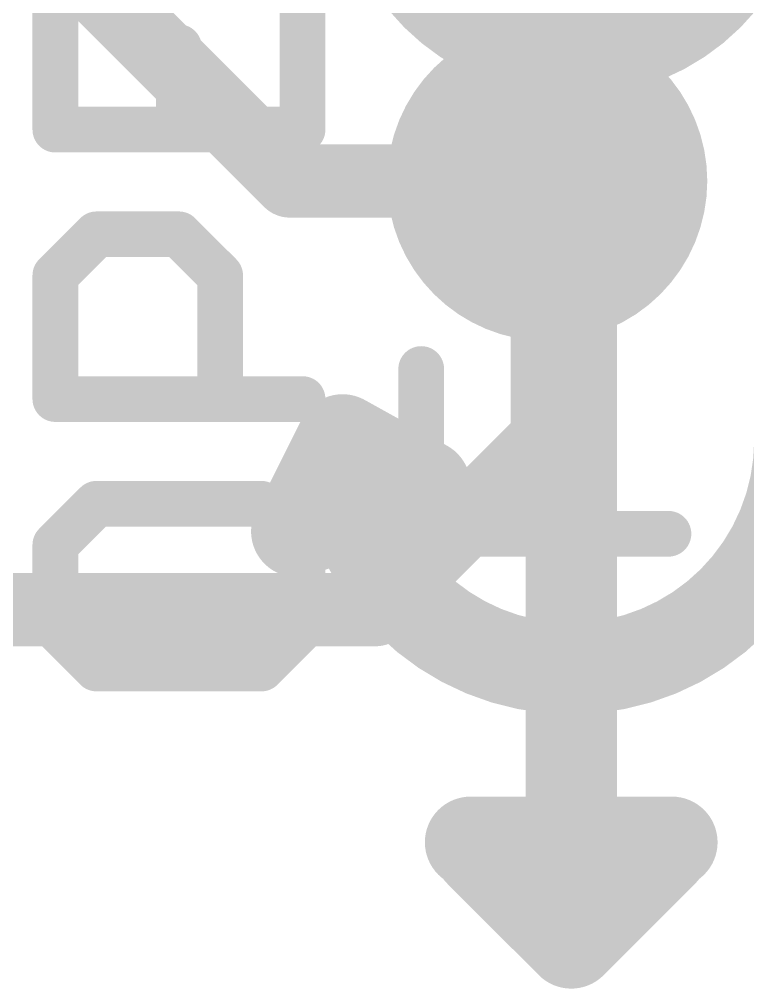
# Model space of a CAD drawing. Extents: x -0.1 to 23, y -0.1 to 23.
# Drawn here: x 19.092 to 21.115, y 9.107 to 11.8 of the extents above; entities that cross this region are included whole.
import ezdxf

# ---------------------------------------------------------------- set-up
doc = ezdxf.new("R2010")
doc.units = 0
for name, color, linetype in [('1', 12, 'CONTINUOUS'), ('16', 132, 'CONTINUOUS'), ('18', 110, 'CONTINUOUS'), ('21', 253, 'CONTINUOUS'), ('22', 40, 'CONTINUOUS')]:
    doc.layers.add(name, color=color, linetype=linetype)

# ---------------------------------------------------------------- blocks, each defined once
blk = doc.blocks.new('ROUNDV')
at = {"const_width": 0.5}
blk.add_lwpolyline([(0, -0.25, 1), (0, 0.25, 1), (0, -0.25)], format="xyb", dxfattribs=at)

msp = doc.modelspace()

# ---------------------------------------------------------------- linework, layer by layer
at = {"layer": '1', "const_width": 0.2032}
for points in [[(19.05, 12.1444), (19.8438, 11.3506)], [(20.5581, 11.3506), (19.8438, 11.3506)]]:
    msp.add_lwpolyline(points, dxfattribs=at)
at = {"layer": '1', "const_width": 0.1016}
for points in [[(19.8438, 11.4014, 1), (19.8438, 11.2998)], [(20.5581, 11.2998, 1), (20.5581, 11.4014)], [(19.8078, 11.3147, 1), (19.8797, 11.3865)]]:
    msp.add_lwpolyline(points, format="xyb", dxfattribs=at)
at = {"layer": '16', "const_width": 0.2032}
for points in [[(20.5581, 11.3506), (20.5581, 10.6363)], [(20.5581, 10.6363), (20.0819, 10.16)], [(20.0819, 10.16), (17.018, 10.16)]]:
    msp.add_lwpolyline(points, dxfattribs=at)
at = {"layer": '16', "const_width": 0.1016}
for points in [[(20.6089, 11.3506, 1), (20.5073, 11.3506)], [(20.594, 10.6003, 1), (20.5222, 10.6722)], [(20.5073, 10.6363, 1), (20.6089, 10.6363)], [(20.0819, 10.1092, 1), (20.0819, 10.2108)], [(20.046, 10.1959, 1), (20.1178, 10.1241)]]:
    msp.add_lwpolyline(points, format="xyb", dxfattribs=at)
at = {"layer": '21', "const_width": 0.127}
for points in [[(19.1923, 11.9511), (19.1923, 11.4935)], [(19.8787, 11.4935), (19.8787, 11.9511)], [(19.5355, 11.4935), (19.5355, 11.7223)], [(20.3227, 11.5769), (20.2083, 11.4625)], [(20.7803, 11.5769), (20.3227, 11.5769)], [(20.8947, 11.4625), (20.7803, 11.5769)], [(19.1923, 11.4935), (19.8787, 11.4935)], [(20.2083, 11.4625), (20.2083, 11.2337)], [(20.8947, 11.2337), (20.8947, 11.4625)], [(20.2083, 11.2337), (20.3227, 11.1193)], [(20.7803, 11.1193), (20.8947, 11.2337)], [(19.1923, 11.0883), (19.3067, 11.2027)], [(19.3067, 11.2027), (19.5355, 11.2027)], [(19.5355, 11.2027), (19.6499, 11.0883)], [(20.3227, 11.1193), (20.7803, 11.1193)], [(19.1923, 10.7451), (19.1923, 11.0883)], [(19.6499, 11.0883), (19.6499, 10.7451)], [(20.2083, 10.3709), (20.2083, 10.8285)], [(19.8787, 10.7451), (19.1923, 10.7451)], [(20.5515, 10.3709), (20.5515, 10.5997)], [(19.3067, 10.4543), (19.1923, 10.3399)], [(19.7643, 10.4543), (19.3067, 10.4543)], [(19.8787, 10.3399), (19.7643, 10.4543)], [(20.8947, 10.3709), (20.2083, 10.3709)], [(19.1923, 10.3399), (19.1923, 10.1111)], [(19.8787, 10.1111), (19.8787, 10.3399)], [(19.1923, 10.1111), (19.3067, 9.9967)], [(19.7643, 9.9967), (19.8787, 10.1111)], [(19.3067, 9.9967), (19.7643, 9.9967)]]:
    msp.add_lwpolyline(points, dxfattribs=at)
at = {"layer": '21', "const_width": 0.0635}
for points in [[(19.5672, 11.7223, 1), (19.5037, 11.7223)], [(20.3227, 11.6086, 1), (20.3227, 11.5451)], [(20.3451, 11.5544, 1), (20.3002, 11.5993)], [(20.8027, 11.5993, 1), (20.7578, 11.5544)], [(20.7803, 11.5451, 1), (20.7803, 11.6086)], [(19.1923, 11.5253, 1), (19.1923, 11.4618)], [(19.8787, 11.4618, 1), (19.8787, 11.5253)], [(19.1605, 11.4935, 1), (19.224, 11.4935)], [(19.5037, 11.4935, 1), (19.5672, 11.4935)], [(19.8469, 11.4935, 1), (19.9104, 11.4935)], [(20.24, 11.4625, 1), (20.1765, 11.4625)], [(20.9264, 11.4625, 1), (20.8629, 11.4625)], [(20.1858, 11.4849, 1), (20.2307, 11.44)], [(20.8722, 11.44, 1), (20.9171, 11.4849)], [(20.2307, 11.2561, 1), (20.1858, 11.2112)], [(20.9171, 11.2112, 1), (20.8722, 11.2561)], [(19.3067, 11.2344, 1), (19.3067, 11.1709)], [(19.3291, 11.1802, 1), (19.2842, 11.2251)], [(19.5579, 11.2251, 1), (19.513, 11.1802)], [(19.5355, 11.1709, 1), (19.5355, 11.2344)], [(20.1765, 11.2337, 1), (20.24, 11.2337)], [(20.8629, 11.2337, 1), (20.9264, 11.2337)], [(20.3227, 11.151, 1), (20.3227, 11.0875)], [(20.3002, 11.0968, 1), (20.3451, 11.1417)], [(20.7578, 11.1417, 1), (20.8027, 11.0968)], [(20.7803, 11.0875, 1), (20.7803, 11.151)], [(19.224, 11.0883, 1), (19.1605, 11.0883)], [(19.6816, 11.0883, 1), (19.6181, 11.0883)], [(19.1698, 11.1107, 1), (19.2147, 11.0658)], [(19.6274, 11.0658, 1), (19.6723, 11.1107)], [(20.24, 10.8285, 1), (20.1765, 10.8285)], [(19.1923, 10.7768, 1), (19.1923, 10.7133)], [(19.8787, 10.7133, 1), (19.8787, 10.7768)], [(19.1605, 10.7451, 1), (19.224, 10.7451)], [(19.6181, 10.7451, 1), (19.6816, 10.7451)], [(20.5832, 10.5997, 1), (20.5197, 10.5997)], [(19.3067, 10.486, 1), (19.3067, 10.4225)], [(19.3291, 10.4318, 1), (19.2842, 10.4767)], [(19.7867, 10.4767, 1), (19.7418, 10.4318)], [(19.7643, 10.4225, 1), (19.7643, 10.486)], [(20.2083, 10.4026, 1), (20.2083, 10.3391)], [(20.8947, 10.3391, 1), (20.8947, 10.4026)], [(19.224, 10.3399, 1), (19.1605, 10.3399)], [(19.1698, 10.3623, 1), (19.2147, 10.3174)], [(19.9104, 10.3399, 1), (19.8469, 10.3399)], [(19.8562, 10.3174, 1), (19.9011, 10.3623)], [(20.1765, 10.3709, 1), (20.24, 10.3709)], [(20.5197, 10.3709, 1), (20.5832, 10.3709)], [(19.2147, 10.1335, 1), (19.1698, 10.0886)], [(19.9011, 10.0886, 1), (19.8562, 10.1335)], [(19.1605, 10.1111, 1), (19.224, 10.1111)], [(19.8469, 10.1111, 1), (19.9104, 10.1111)], [(19.3067, 10.0284, 1), (19.3067, 9.9649)], [(19.2842, 9.9742, 1), (19.3291, 10.0191)], [(19.7418, 10.0191, 1), (19.7867, 9.9742)], [(19.7643, 9.9649, 1), (19.7643, 10.0284)]]:
    msp.add_lwpolyline(points, format="xyb", dxfattribs=at)
at = {"layer": '22'}
for points, const_width in [([(21.4884, 11.5967, 0.4663), (21.082, 13.2096)], 0.254), ([(20.628, 11.711, 1), (20.628, 12.7778, 1), (20.628, 11.711)], 0.254), ([(20.2047, 11.9025, 1), (20.2765, 11.8306)], 0.1016), ([(20.9588, 11.8306, 1), (21.0306, 11.9025)], 0.1016), ([(20.6883, 11.0125, 1), (20.5613, 11.0125)], 0.127), ([(19.9898, 10.6315, 1), (21.2598, 10.6315)], 0.254), ([(20.0533, 10.6315, 1), (19.9263, 10.6315)], 0.127), ([(20.0206, 10.687, 1), (19.959, 10.576)], 0.127), ([(20.0466, 10.6031, 1), (19.933, 10.6599)], 0.127), ([(20.1876, 10.449, 1), (20.2492, 10.56)], 0.127), ([(20.2398, 10.4447, 1), (20.197, 10.5643)], 0.127), ([(19.8414, 10.4373, 1), (19.8842, 10.3177)], 0.127), ([(19.806, 10.4059, 1), (19.9196, 10.3491)], 0.127), ([(20.3454, 9.5774, 1), (20.3454, 9.4504)], 0.127), ([(20.9042, 9.4504, 1), (20.9042, 9.5774)], 0.127), ([(20.4157, 9.5334, 1), (20.3259, 9.4436)], 0.127), ([(20.9237, 9.4436, 1), (20.8339, 9.5334)], 0.127), ([(20.5799, 9.2794, 1), (20.6697, 9.1896)], 0.127), ([(20.5799, 9.1896, 1), (20.6697, 9.2794)], 0.127), ([(20.5613, 9.2345, 1), (20.6883, 9.2345)], 0.127)]:
    msp.add_lwpolyline(points, format="xyb", dxfattribs=dict(at, const_width=const_width))
for points, const_width in [([(20.955, 12.5809), (20.2406, 11.8666)], 0.2032), ([(20.2803, 12.5809), (20.9947, 11.8666)], 0.2032), ([(20.6248, 9.2345), (20.6248, 11.0125)], 0.254), ([(19.9898, 10.6315), (19.8628, 10.3775)], 0.254), ([(19.9898, 10.6315), (20.2184, 10.5045)], 0.254), ([(20.2184, 10.5045), (19.8628, 10.3775)], 0.254), ([(20.9042, 9.5139), (20.3454, 9.5139)], 0.254), ([(20.6248, 9.2345), (20.3708, 9.4885)], 0.254), ([(20.6248, 9.2345), (20.8788, 9.4885)], 0.254)]:
    msp.add_lwpolyline(points, dxfattribs=dict(at, const_width=const_width))

# ---------------------------------------------------------------- block references
at = {"layer": '18', "xscale": 0.889, "yscale": 0.889}
msp.add_blockref('ROUNDV', (20.5581, 11.3506), dxfattribs=at)
msp.add_blockref('ROUNDV', (20.5581, 11.3506), dxfattribs=at)

doc.saveas('drawing.dxf')
